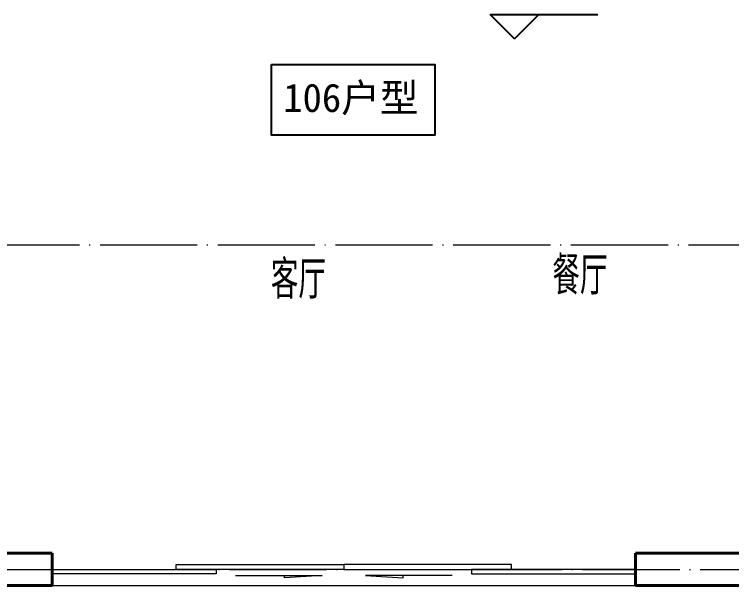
# Model space of a CAD drawing. Extents: x 27938 to 1042331, y -235042 to 1535213.
# Drawn here: x 711034 to 715459, y 598149 to 601672 of the extents above; entities that cross this region are included whole.
import ezdxf

# ---------------------------------------------------------------- set-up
doc = ezdxf.new("R2010")
doc.units = 0
doc.header["$LTSCALE"] = 1000
doc.header["$MEASUREMENT"] = 0
doc.linetypes.add('DOTE', pattern=[2.42, 2, -0.2, 0.02, -0.2])
doc.layers.add('DIM_ELEV', color=3, linetype='Continuous')
doc.layers.add('PUB_TEXT', color=4, linetype='Continuous')
for name, color, linetype, lineweight in [('DOTE', 19, 'DOTE', 9), ('WALL', 9, 'Continuous', 40), ('WINDOW', 8, 'Continuous', 15)]:
    doc.layers.add(name, color=color, linetype=linetype, lineweight=lineweight)
doc.styles.get("Standard").update_dxf_attribs({"font": 'gbenor.shx', "bigfont": 'gbcbig.shx'})
doc.styles.add('黑体', font='simhei.ttf')

# ---------------------------------------------------------------- blocks, each defined once
blk = doc.blocks.new('HFTHFFGHFH')
at = {"layer": 'DOTE', "linetype": 'DOTE', "ltscale": 0.3}
for p, q in [((587116.6, 600248.8), (534316.6, 600248.8)), ((534316.6, 598248.8), (587116.6, 598248.8))]:
    blk.add_line(p, q, dxfattribs=at)
blk = doc.blocks.new('$DorLib2D$00000138')
at = {"color": 0, "linetype": 'Continuous'}
for p, q in [((-0.2875, 0), (-0.2875, 0.1538)), ((-0.2875, 0.1538), (0, 0.1538)), ((0, 0.1538), (0, 0)), ((0.2875, 0.1538), (0, 0.1538)), ((0.2875, 0), (0.2875, 0.1538)), ((-0.5, -0.1399), (-0.5, 0)), ((-0.5, 0), (-0.2188, 0)), ((0, 0), (-0.2875, 0)), ((-0.2188, 0), (-0.2188, -0.1399)), ((0, 0), (0.2875, 0)), ((0.2188, 0), (0.2188, -0.1399)), ((0.5, 0), (0.2188, 0)), ((0.5, 0), (0.5, -0.1946)), ((0.5, -0.1399), (0.5, 0)), ((-0.2188, -0.1399), (-0.5, -0.1399)), ((0.2188, -0.1399), (0.5, -0.1399)), ((-0.1857, -0.186), (-0.037, -0.186)), ((-0.037, -0.186), (-0.1019, -0.2583)), ((-0.1019, -0.2583), (-0.1019, -0.186)), ((0.1857, -0.186), (0.037, -0.186)), ((0.037, -0.186), (0.1019, -0.2583)), ((0.1019, -0.2583), (0.1019, -0.186))]:
    blk.add_line(p, q, dxfattribs=at)

msp = doc.modelspace()

# ---------------------------------------------------------------- linework, layer by layer
at = {"color": 8}
msp.add_lwpolyline([(712621.3, 601361.9), (713627.3, 601361.9), (713627.3, 600925.9), (712621.3, 600925.9)], close=True, dxfattribs=at)
at = {"layer": 'DIM_ELEV', "color": 8}
for p, q in [((714118.9, 601521.6), (713968.9, 601671.6)), ((713968.9, 601671.6), (714633.8, 601671.6)), ((714118.9, 601521.6), (714268.9, 601671.6))]:
    msp.add_line(p, q, dxfattribs=at)
at = {"layer": 'WALL', "color": 8}
for p, q in [((711266.6, 598348.8), (710316.6, 598348.8)), ((711266.6, 598148.8), (711266.6, 598348.8)), ((715816.6, 598348.8), (714866.6, 598348.8)), ((714866.6, 598348.8), (714866.6, 598148.8)), ((710316.6, 598148.8), (711266.6, 598148.8)), ((714866.6, 598148.8), (715816.6, 598148.8))]:
    msp.add_line(p, q, dxfattribs=at)
at = {"layer": 'WINDOW'}
msp.add_line((711266.6, 598148.8), (714866.6, 598148.8), dxfattribs=at)

# ---------------------------------------------------------------- block references
msp.add_blockref('HFTHFFGHFH', (146100, 0))
at = {"layer": 'WINDOW', "xscale": -3600, "yscale": 199.9999999990687, "zscale": -3600, "rotation": 359.9999999997777}
msp.add_blockref('$DorLib2D$00000138', (713066.6, 598248.8), dxfattribs=at)

# ---------------------------------------------------------------- texts
at = {"color": 8, "style": '黑体'}
msp.add_text('106户型', height=175, dxfattribs=at).set_placement((712693.3, 601069.7))
at = {"layer": 'PUB_TEXT', "color": 8}
for s, p in [('餐厅', (714353, 599943)), ('客厅', (712616.4, 599918))]:
    msp.add_text(s, height=236.31, dxfattribs=at).set_placement(p)

doc.saveas('drawing.dxf')
